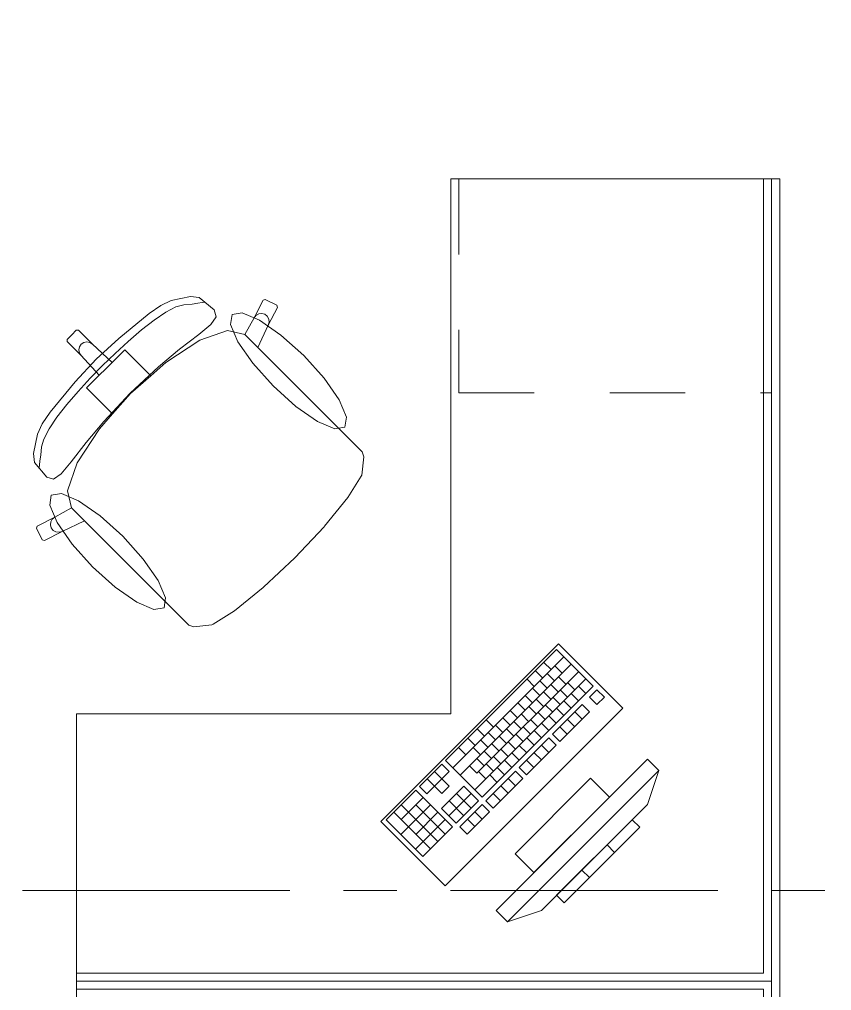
# Model space of a CAD drawing. Header units: inches. Extents: x -38 to 5698, y -33 to 92.
# Drawn here: x 289.633 to 291.151, y 9.815 to 11.631 of the extents above; entities that cross this region are included whole.
import ezdxf

# ---------------------------------------------------------------- set-up
doc = ezdxf.new("R2010")
doc.units = ezdxf.units.IN
doc.header["$MEASUREMENT"] = 0
doc.linetypes.add('Punto & Raya', pattern=[0.65, 0.5, -0.075, 0, -0.075])
doc.linetypes.add('Rayas', pattern=[0.282222, 0.141111, -0.141111])
for name, color, linetype in [('02 _ ARQ _ ZON _ Espacio.3D', 7, 'Continuous'), ('08 _ STR _ EXT _ 07 Losa Aligerada', 7, 'Continuous'), ('Estructura - 04 MURO', 253, 'Continuous'), ('Estructura - Carga', 7, 'Continuous'), ('Interior - Mobiliario', 7, 'Continuous'), ('Marcador - Secciones', 251, 'Continuous')]:
    doc.layers.add(name, color=color, linetype=linetype)

msp = doc.modelspace()

# ---------------------------------------------------------------- linework, layer by layer
at = {"layer": '02 _ ARQ _ ZON _ Espacio.3D', "color": 254, "linetype": 'Continuous', "lineweight": 0, "flags": 128}
msp.add_lwpolyline([(285.82, 11.584, 1.006545), (290.9535, 6.4505), (297.3949, 6.4505), (297.3958, 7.7), (297.6258, 7.7), (297.6258, 6.4505), (302.4195, 6.4505), (302.4195, 7.7), (302.995, 7.7), (302.995, 17.35), (301.67, 17.35), (301.67, 16.9001), (301.07, 16.9), (301.07, 16.2999), (300.57, 16.2998), (300.57, 17.35), (297.52, 17.35), (297.52, 26.5963), (285.82, 26.5963), (285.82, 22.7663), (287.07, 22.7663), (287.07, 22.4977), (285.82, 22.4977)], format="xyb", close=True, dxfattribs=at)
at = {"layer": '08 _ STR _ EXT _ 07 Losa Aligerada', "color": 7, "linetype": 'Continuous', "lineweight": 18, "flags": 128}
msp.add_lwpolyline([(300.87, 41.4352), (299.92, 41.4352), (299.92, 42.9), (294.72, 42.9), (294.72, 41.4352), (293.7699, 41.4352), (293.7699, 39.9), (288.7701, 39.9), (288.7701, 41.1), (285.3701, 41.1), (285.3701, 37.7), (286.57, 37.7), (286.57, 33.9), (285.67, 33.9), (285.67, 21.2663), (285.72, 21.2663), (285.72, 11.97, 1.049431), (291.2937, 6.3), (302.1003, 6.3)], format="xyb", dxfattribs=at)
at = {"layer": 'Estructura - 04 MURO', "color": 7, "linetype": 'Continuous', "lineweight": 13}
for radius, start, end in [(3.78, 135.5846, 314.4045), (3.63, 134.6262, 311.932)]:
    msp.add_arc((288.37, 9.0005), radius, start, end, dxfattribs=at)
at = {"layer": 'Estructura - Carga', "color": 7, "linetype": 'Continuous', "lineweight": 30}
for radius in [3.93, 3.78]:
    msp.add_arc((288.37, 9.0005), radius, 135.5829, 314.4197, dxfattribs=at)
at = {"layer": 'Estructura - Carga', "color": 7, "linetype": 'Continuous', "lineweight": 13}
for radius in [3.81, 3.8, 3.79]:
    msp.add_arc((288.37, 9.0005), radius, 135.9588, 314.0437, dxfattribs=at)
at = {"layer": 'Interior - Mobiliario', "color": 175, "linetype": 'Rayas', "lineweight": 13}
for p, q in [((290.454, 11.3323), (290.454, 10.9323)), ((290.454, 10.9323), (291.039, 10.9323))]:
    msp.add_line(p, q, dxfattribs=at)
at = {"layer": 'Interior - Mobiliario', "color": 175, "linetype": 'Continuous', "lineweight": 13}
for p, q in [((291.054, 11.3323), (291.024, 11.3323)), ((291.024, 11.3323), (291.024, 9.8473)), ((291.054, 9.8473), (291.054, 11.3323)), ((289.8968, 11.0959), (289.8751, 11.081)), ((289.916, 11.1049), (289.8968, 11.0959)), ((289.9522, 11.1126), (289.916, 11.1049)), ((289.9252, 11.0933), (289.94, 11.0972)), ((289.94, 11.0972), (289.9554, 11.0983)), ((289.9689, 11.1108), (289.9522, 11.1126)), ((289.9554, 11.0983), (289.9662, 11.1003)), ((289.9662, 11.1003), (289.9742, 11.1011)), ((289.9968, 11.0876), (289.9689, 11.1108)), ((289.9742, 11.1011), (289.9787, 11.1019)), ((290.0881, 11.1056), (290.0712, 11.0725)), ((290.0922, 11.1069), (290.0881, 11.1056)), ((290.1136, 11.0961), (290.0922, 11.1069)), ((290.1149, 11.0921), (290.1136, 11.0961)), ((289.8751, 11.081), (289.8184, 11.0342)), ((289.8846, 11.0684), (289.9064, 11.0833)), ((289.9064, 11.0833), (289.9252, 11.0933)), ((290.0002, 11.0747), (289.9968, 11.0876)), ((290.0748, 11.0771), (290.0712, 11.0725)), ((290.0799, 11.08), (290.0748, 11.0771)), ((290.0858, 11.0807), (290.0799, 11.08)), ((290.0914, 11.0792), (290.0858, 11.0807)), ((290.096, 11.0755), (290.0914, 11.0792)), ((290.0979, 11.059), (290.1149, 11.0921)), ((289.8608, 11.0499), (289.8846, 11.0684)), ((289.9679, 11.0417), (289.9902, 11.0603)), ((289.9902, 11.0603), (290.0002, 11.0747)), ((290.0712, 11.0725), (290.0538, 11.0415)), ((290.0783, 11.0172), (290.0979, 11.059)), ((290.0988, 11.0704), (290.096, 11.0755)), ((290.0979, 11.059), (290.0995, 11.0646)), ((290.0995, 11.0646), (290.0988, 11.0704)), ((289.7219, 11.0323), (289.7304, 11.0409)), ((289.7389, 11.0494), (289.7304, 11.0409)), ((289.7432, 11.0494), (289.7389, 11.0494)), ((289.7693, 11.0233), (289.7432, 11.0494)), ((289.836, 11.0287), (289.8608, 11.0499)), ((289.9317, 11.0138), (289.9679, 11.0417)), ((290.0219, 11.0489), (289.9699, 11.0306)), ((290.0538, 11.0415), (290.0219, 11.0489)), ((290.0541, 11.0414), (290.0538, 11.0415)), ((290.0541, 11.0414), (290.0783, 11.0172)), ((289.7218, 11.0281), (289.7219, 11.0323)), ((289.7479, 11.002), (289.7218, 11.0281)), ((289.7447, 11.0183), (289.748, 11.0232)), ((289.7529, 11.0265), (289.748, 11.0232)), ((289.7587, 11.0277), (289.7529, 11.0265)), ((289.7644, 11.0266), (289.7587, 11.0277)), ((289.7693, 11.0233), (289.7644, 11.0266)), ((289.8058, 10.9893), (289.7693, 11.0233)), ((289.8184, 11.0342), (289.7762, 10.9951)), ((289.8114, 11.0061), (289.836, 11.0287)), ((289.9699, 11.0306), (289.9061, 10.9892)), ((289.7436, 11.0126), (289.7447, 11.0183)), ((289.7447, 11.0068), (289.7436, 11.0126)), ((289.7479, 11.002), (289.7447, 11.0068)), ((289.7879, 10.9833), (289.8114, 11.0061)), ((289.8294, 11.013), (289.8058, 10.9893)), ((289.8506, 10.9918), (289.8294, 11.013)), ((289.8924, 10.9811), (289.9317, 11.0138)), ((290.2262, 10.8693), (290.0783, 11.0172)), ((289.7371, 10.9529), (289.7762, 10.9951)), ((289.7819, 10.9655), (289.7479, 11.002)), ((289.8058, 10.9893), (289.7939, 10.9774)), ((289.878, 10.9645), (289.8506, 10.9918)), ((289.9061, 10.9892), (289.878, 10.9645)), ((289.7879, 10.9833), (289.7651, 10.9599)), ((289.7819, 10.9655), (289.7939, 10.9774)), ((289.8396, 10.9316), (289.8924, 10.9811)), ((289.6902, 10.8962), (289.7371, 10.9529)), ((289.7651, 10.9599), (289.7426, 10.9352)), ((289.7583, 10.9418), (289.7819, 10.9655)), ((289.878, 10.9645), (289.8401, 10.9311)), ((289.7426, 10.9352), (289.7214, 10.9105)), ((289.7794, 10.9207), (289.7583, 10.9418)), ((289.8396, 10.9316), (289.7902, 10.8788)), ((289.8068, 10.8933), (289.7794, 10.9207)), ((289.8068, 10.8933), (289.8401, 10.9311)), ((289.6753, 10.8745), (289.6902, 10.8962)), ((289.7214, 10.9105), (289.7028, 10.8867)), ((289.7028, 10.8867), (289.688, 10.8648)), ((289.7902, 10.8788), (289.7575, 10.8395)), ((289.782, 10.8652), (289.8068, 10.8933)), ((289.6664, 10.8552), (289.6753, 10.8745)), ((289.688, 10.8648), (289.678, 10.846)), ((289.7407, 10.8013), (289.782, 10.8652)), ((290.2517, 10.8438), (290.2262, 10.8693)), ((289.6586, 10.8191), (289.6664, 10.8552)), ((289.678, 10.846), (289.6741, 10.8313)), ((290.2736, 10.8219), (290.2517, 10.8438)), ((289.6741, 10.8313), (289.6729, 10.8159)), ((289.7575, 10.8395), (289.7295, 10.8034)), ((289.6605, 10.8023), (289.6586, 10.8191)), ((289.6709, 10.8051), (289.6701, 10.7971)), ((289.6729, 10.8159), (289.6709, 10.8051)), ((290.2725, 10.7787), (290.2765, 10.8126)), ((290.2765, 10.8126), (290.2736, 10.8219)), ((289.6837, 10.7745), (289.6605, 10.8023)), ((289.6701, 10.7971), (289.6693, 10.7925)), ((289.7295, 10.8034), (289.7109, 10.7811)), ((289.7223, 10.7494), (289.7407, 10.8013)), ((289.6966, 10.7711), (289.6837, 10.7745)), ((289.7109, 10.7811), (289.6966, 10.7711)), ((290.2467, 10.7365), (290.2716, 10.7765)), ((290.2716, 10.7765), (290.2725, 10.7787)), ((289.7298, 10.7174), (289.7223, 10.7494)), ((290.2031, 10.6828), (290.2467, 10.7365)), ((289.6988, 10.7001), (289.7298, 10.7174)), ((289.7298, 10.7172), (289.7298, 10.7174)), ((289.7298, 10.7172), (289.7541, 10.693)), ((289.6657, 10.6831), (289.6988, 10.7001)), ((289.6913, 10.6913), (289.6941, 10.6965)), ((289.6941, 10.6965), (289.6988, 10.7001)), ((289.6643, 10.6791), (289.6657, 10.6831)), ((289.6752, 10.6577), (289.6643, 10.6791)), ((289.6905, 10.6855), (289.6913, 10.6913)), ((289.6921, 10.6799), (289.6905, 10.6855)), ((289.6957, 10.6753), (289.6921, 10.6799)), ((289.7541, 10.693), (289.7123, 10.6734)), ((289.9019, 10.5451), (289.7541, 10.693)), ((290.1476, 10.6237), (290.2024, 10.682)), ((290.2024, 10.682), (290.2031, 10.6828)), ((289.7123, 10.6734), (289.6792, 10.6564)), ((289.7008, 10.6724), (289.6957, 10.6753)), ((289.7066, 10.6718), (289.7008, 10.6724)), ((289.7123, 10.6734), (289.7066, 10.6718)), ((289.6792, 10.6564), (289.6752, 10.6577)), ((290.1476, 10.6237), (290.0892, 10.5688)), ((290.0884, 10.5682), (290.0348, 10.5246)), ((290.0892, 10.5688), (290.0884, 10.5682)), ((289.9274, 10.5196), (289.9019, 10.5451)), ((289.9494, 10.4977), (289.9274, 10.5196)), ((290.0348, 10.5246), (289.9947, 10.4997)), ((289.9587, 10.4948), (289.9494, 10.4977)), ((289.9926, 10.4988), (289.9587, 10.4948)), ((289.9947, 10.4997), (289.9926, 10.4988)), ((290.637, 10.4527), (290.4293, 10.245)), ((290.7056, 10.3842), (290.637, 10.4527)), ((290.6507, 10.439), (290.443, 10.2313)), ((290.6644, 10.4253), (290.4567, 10.2176)), ((290.6128, 10.4285), (290.6265, 10.4148)), ((290.6782, 10.4116), (290.4878, 10.2212)), ((290.5972, 10.4129), (290.6109, 10.3992)), ((290.6196, 10.4079), (290.6333, 10.3941)), ((290.6334, 10.4217), (290.6471, 10.408)), ((290.6919, 10.3979), (290.4842, 10.1902)), ((290.5816, 10.3973), (290.5953, 10.3836)), ((290.6057, 10.394), (290.6194, 10.3803)), ((290.6264, 10.3872), (290.6401, 10.3735)), ((290.6402, 10.4011), (290.6539, 10.3874)), ((290.6574, 10.3908), (290.6711, 10.3771)), ((290.4979, 10.1765), (290.7056, 10.3842)), ((290.5919, 10.3802), (290.6056, 10.3665)), ((290.6125, 10.3734), (290.6262, 10.3597)), ((290.6435, 10.377), (290.6573, 10.3633)), ((290.6642, 10.3702), (290.6779, 10.3565)), ((290.678, 10.384), (290.6917, 10.3703)), ((290.7124, 10.3773), (290.6986, 10.3635)), ((290.7262, 10.3636), (290.7124, 10.3773)), ((290.5642, 10.3525), (290.5779, 10.3388)), ((290.578, 10.3663), (290.5917, 10.3526)), ((290.5987, 10.3595), (290.6124, 10.3458)), ((290.6297, 10.3631), (290.6434, 10.3494)), ((290.6503, 10.3563), (290.664, 10.3426)), ((290.6986, 10.3635), (290.7123, 10.3497)), ((290.7123, 10.3497), (290.7262, 10.3636)), ((290.5503, 10.3386), (290.5641, 10.3249)), ((290.5848, 10.3457), (290.5985, 10.332)), ((290.602, 10.3354), (290.6157, 10.3217)), ((290.6158, 10.3493), (290.6296, 10.3356)), ((290.6848, 10.3496), (290.6294, 10.2942)), ((290.6365, 10.3425), (290.6502, 10.3288)), ((290.6431, 10.2805), (290.6985, 10.3359)), ((290.6709, 10.3358), (290.6846, 10.3221)), ((290.6985, 10.3359), (290.6848, 10.3496)), ((290.5055, 10.3212), (290.5192, 10.3075)), ((290.5365, 10.3248), (290.5502, 10.3111)), ((290.5571, 10.318), (290.5708, 10.3043)), ((290.571, 10.3318), (290.5847, 10.3181)), ((290.5882, 10.3216), (290.6019, 10.3079)), ((290.6088, 10.3148), (290.6225, 10.3011)), ((290.6226, 10.3286), (290.6364, 10.3149)), ((290.6571, 10.3219), (290.6708, 10.3082)), ((290.4882, 10.3039), (290.5019, 10.2902)), ((290.5088, 10.2971), (290.5225, 10.2834)), ((290.5226, 10.3109), (290.5364, 10.2972)), ((290.5433, 10.3041), (290.557, 10.2904)), ((290.5743, 10.3077), (290.588, 10.294)), ((290.5949, 10.3009), (290.6087, 10.2872)), ((290.6432, 10.3081), (290.6569, 10.2944)), ((290.4709, 10.2866), (290.4846, 10.2728)), ((290.495, 10.2832), (290.5087, 10.2695)), ((290.5294, 10.2903), (290.5431, 10.2766)), ((290.5466, 10.28), (290.5603, 10.2663)), ((290.5605, 10.2939), (290.5742, 10.2802)), ((290.6224, 10.2873), (290.567, 10.2319)), ((290.5811, 10.2871), (290.5948, 10.2734)), ((290.6362, 10.2736), (290.6224, 10.2873)), ((290.6294, 10.2942), (290.6431, 10.2805)), ((290.4535, 10.2693), (290.4673, 10.2555)), ((290.4811, 10.2694), (290.4948, 10.2557)), ((290.5017, 10.2626), (290.5155, 10.2489)), ((290.5156, 10.2764), (290.5293, 10.2627)), ((290.5328, 10.2662), (290.5465, 10.2525)), ((290.5672, 10.2733), (290.581, 10.2595)), ((290.5808, 10.2182), (290.6362, 10.2736)), ((290.5947, 10.2596), (290.6085, 10.2459)), ((290.6086, 10.2735), (290.6223, 10.2597)), ((290.4293, 10.245), (290.4979, 10.1765)), ((290.4879, 10.2487), (290.5016, 10.235)), ((290.5189, 10.2523), (290.5326, 10.2386)), ((290.8067, 10.2474), (290.5238, 9.9646)), ((290.5396, 10.2456), (290.5533, 10.2318)), ((290.5534, 10.2594), (290.5671, 10.2457)), ((290.5809, 10.2458), (290.5946, 10.232)), ((290.8279, 10.2262), (290.8067, 10.2474)), ((290.4224, 10.2381), (290.3808, 10.1966)), ((290.4085, 10.2242), (290.4223, 10.2105)), ((290.4223, 10.2105), (290.4361, 10.2244)), ((290.4361, 10.2244), (290.4224, 10.2381)), ((290.474, 10.2349), (290.4878, 10.2212)), ((290.4912, 10.2247), (290.5049, 10.2109)), ((290.5601, 10.225), (290.5047, 10.1696)), ((290.5051, 10.2385), (290.5188, 10.2248)), ((290.5257, 10.2317), (290.5394, 10.218)), ((290.5451, 9.9434), (290.8279, 10.2262)), ((290.5738, 10.2113), (290.5601, 10.225)), ((290.567, 10.2319), (290.5808, 10.2182)), ((290.8279, 10.2262), (290.8067, 10.1626)), ((290.3947, 10.2104), (290.4084, 10.1967)), ((290.4223, 10.2105), (290.4084, 10.1967)), ((290.436, 10.1968), (290.4223, 10.2105)), ((290.5119, 10.2179), (290.5256, 10.2041)), ((290.5184, 10.1559), (290.5738, 10.2113)), ((290.5463, 10.2111), (290.56, 10.1974)), ((290.7006, 10.2121), (290.5592, 10.0706)), ((290.736, 10.1767), (290.7006, 10.2121)), ((290.3739, 10.1896), (290.3185, 10.1342)), ((290.4425, 10.1211), (290.3739, 10.1896)), ((290.3808, 10.1966), (290.3946, 10.1828)), ((290.3946, 10.1828), (290.4084, 10.1967)), ((290.4084, 10.1967), (290.4221, 10.183)), ((290.4635, 10.197), (290.422, 10.1554)), ((290.4221, 10.183), (290.436, 10.1968)), ((290.491, 10.1695), (290.4635, 10.197)), ((290.5324, 10.1973), (290.5461, 10.1836)), ((290.3876, 10.1759), (290.3461, 10.1344)), ((290.4772, 10.1832), (290.4357, 10.1417)), ((290.4358, 10.1693), (290.4633, 10.1418)), ((290.4494, 10.128), (290.491, 10.1695)), ((290.4497, 10.1831), (290.4771, 10.1557)), ((290.5047, 10.1696), (290.5184, 10.1559)), ((290.5186, 10.1834), (290.5323, 10.1697)), ((290.5946, 10.0353), (290.736, 10.1767)), ((290.4013, 10.1622), (290.346, 10.1068)), ((290.3462, 10.1619), (290.4148, 10.0934)), ((290.3738, 10.1621), (290.4286, 10.1072)), ((290.422, 10.1554), (290.4494, 10.128)), ((290.4978, 10.1627), (290.4563, 10.1211)), ((290.5115, 10.149), (290.4978, 10.1627)), ((290.8067, 10.1626), (290.6087, 9.9646)), ((290.3185, 10.1342), (290.3871, 10.0657)), ((290.3324, 10.1481), (290.4009, 10.0795)), ((290.4288, 10.1348), (290.3734, 10.0794)), ((290.4151, 10.1485), (290.3735, 10.1069)), ((290.47, 10.1074), (290.5115, 10.149)), ((290.4701, 10.135), (290.4838, 10.1213)), ((290.484, 10.1488), (290.4977, 10.1351)), ((290.7784, 10.1343), (290.637, 9.9929)), ((290.7925, 10.1201), (290.7784, 10.1343)), ((290.3871, 10.0657), (290.4425, 10.1211)), ((290.4563, 10.1211), (290.47, 10.1074)), ((290.6511, 9.9787), (290.7925, 10.1201)), ((290.7313, 10.0871), (290.7454, 10.073)), ((290.5592, 10.0706), (290.5946, 10.0353)), ((290.6841, 10.04), (290.6983, 10.0259)), ((290.637, 9.9929), (290.6511, 9.9787)), ((290.5238, 9.9646), (290.5451, 9.9434)), ((290.5451, 9.9434), (290.6087, 9.9646)), ((289.739, 9.8473), (289.739, 9.8173)), ((291.024, 9.8473), (289.739, 9.8473)), ((291.054, 9.8173), (291.054, 9.8473)), ((289.739, 9.8173), (291.024, 9.8173)), ((291.024, 9.8173), (291.024, 8.3323)), ((291.054, 8.3323), (291.054, 9.8173))]:
    msp.add_line(p, q, dxfattribs=at)
at = {"layer": 'Interior - Mobiliario', "color": 175, "linetype": 'Continuous', "lineweight": 13, "flags": 128}
for points in [[(291.039, 9.8323), (291.039, 11.3323), (290.439, 11.3323), (290.439, 10.3323), (289.739, 10.3323), (289.739, 9.8323)], [(290.1641, 11.0021), (290.1216, 11.0403), (290.0812, 11.0683), (290.0492, 11.0819), (290.0302, 11.079), (290.0274, 11.0601), (290.041, 11.028), (290.069, 10.9877), (290.1071, 10.9452), (290.1496, 10.907), (290.19, 10.879), (290.2221, 10.8654), (290.241, 10.8683), (290.2439, 10.8872), (290.2302, 10.9193), (290.2022, 10.9596)], [(289.7691, 10.6072), (289.731, 10.6497), (289.703, 10.69), (289.6894, 10.7221), (289.6922, 10.741), (289.7112, 10.7439), (289.7432, 10.7303), (289.7836, 10.7023), (289.8261, 10.6641), (289.8642, 10.6216), (289.8922, 10.5813), (289.9058, 10.5492), (289.903, 10.5303), (289.8841, 10.5274), (289.852, 10.541), (289.8116, 10.569)], [(290.7607, 10.3429), (290.6405, 10.4631), (290.3082, 10.1307), (290.4284, 10.0105)], [(291.039, 9.8323), (291.039, 8.3323), (290.439, 8.3323), (290.439, 9.3323), (289.739, 9.3323), (289.739, 9.8323)]]:
    msp.add_lwpolyline(points, close=True, dxfattribs=at)
at = {"layer": 'Marcador - Secciones', "color": 251, "linetype": 'Punto & Raya', "lineweight": 13}
msp.add_line((282.4384, 10.0018), (323.8507, 10.0018), dxfattribs=at)

doc.saveas('drawing.dxf')
